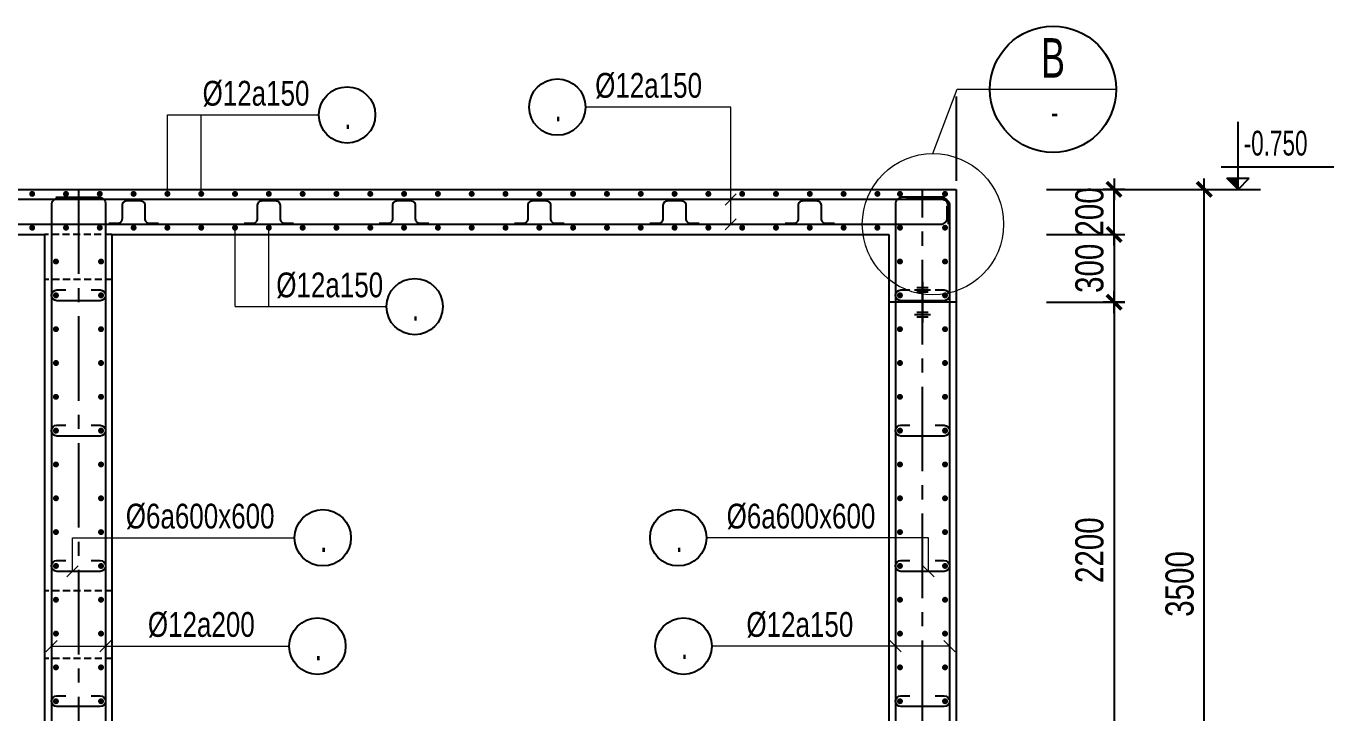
# Model space of a CAD drawing. Extents: x 1229855 to 1302267, y 1135177 to 1201195.
# Drawn here: x 1282556 to 1288358, y 1182332 to 1185378 of the extents above; entities that cross this region are included whole.
import ezdxf
from ezdxf.enums import TextEntityAlignment as Align

# ---------------------------------------------------------------- set-up
doc = ezdxf.new("R2010")
doc.units = 0
doc.header["$LTSCALE"] = 25
doc.header["$MEASUREMENT"] = 0
doc.header["$PDMODE"] = 98
doc.linetypes.add('CENTER2', pattern=[1.125, 0.75, -0.125, 0.125, -0.125])
doc.linetypes.add('HIDDEN', pattern=[0.375, 0.25, -0.125])
doc.layers.get('0').update_dxf_attribs({"linetype": 'CONTINUOUS'})
doc.layers.get('DEFPOINTS').update_dxf_attribs({"linetype": 'CONTINUOUS'})
for name, color, linetype in [('02.CDC.DIM', 1, 'CONTINUOUS'), ('CDC.01.AXIS', 160, 'CENTER2'), ('CDC.02.DIM', 1, 'CONTINUOUS'), ('CDC.03.BORDER', 3, 'CONTINUOUS'), ('CDC.05.STEEL', 4, 'CONTINUOUS'), ('CDC.06.TEXT', 2, 'CONTINUOUS'), ('CDC.11.NOTE', 8, 'CONTINUOUS'), ('CDC.14.STEELNUM', 3, 'CONTINUOUS')]:
    doc.layers.add(name, color=color, linetype=linetype)
doc.layers.add('KCS_CHI', color=1, linetype='CONTINUOUS', lineweight=15)
doc.styles.add('1', font='arial.ttf', dxfattribs={"width": 0.75})
doc.styles.add('arial', font='arial.ttf', dxfattribs={"width": 0.65})
doc.styles.add('romans', font='arial.ttf', dxfattribs={"width": 0.65})
doc.linetypes.add('ZIGZAG', pattern='A,0.0001,-0.2,[131,ltypeshp.shx,S=0.2,R=0,X=-0.2,Y=0],-0.4,[131,ltypeshp.shx,S=0.2,R=180,X=0.2,Y=0],-0.2', length=0.8001)
doc.dimstyles.new('DX2', dxfattribs={"dimscale": 0.5, "dimtxt": 250, "dimasz": 0.8, "dimexe": 0, "dimexo": 0, "dimgap": 90, "dimtad": 1, "dimdec": 0, "dimzin": 13, "dimdsep": 46, "dimtxsty": '1', "dimblk1": 'CHEO', "dimblk2": 'CHEO', "dimsah": 1, "dimcen": 0, "dimclrd": 256, "dimclre": 256, "dimclrt": 2, "dimadec": 0, "dimazin": 0, "dimtfac": 1, "dimtdec": 0, "dimtix": 1, "dimtmove": 2, "dimatfit": 3, "dimldrblk": 'CHEO', "dimfxl": 1, "dimtolj": 1, "dimtzin": 13, "dimarcsym": 0})

# ---------------------------------------------------------------- blocks, each defined once
blk = doc.blocks.new('CHEO')
at = {"layer": '02.CDC.DIM'}
for points in [[(-121, 0), (121, 0)], [(0, 121), (0, -121)]]:
    blk.add_lwpolyline(points, dxfattribs=at)
at = {"layer": '02.CDC.DIM', "color": 2, "const_width": 40}
blk.add_lwpolyline([(80, 80), (-80, -81)], dxfattribs=at)
blk = doc.blocks.new('*D254')
at = {"layer": 'CDC.02.DIM', "lineweight": -2, "ltscale": 3, "transparency": 16777216}
for p, q in [((1287083.1, 1184653.8), (1287383.1, 1184653.8)), ((1287383.1, 1184654.2), (1287383.1, 1184654.6)), ((1287383.1, 1184453.8), (1287383.1, 1184653.8)), ((1287083.1, 1184453.8), (1287383.1, 1184453.8)), ((1287383.1, 1184453.4), (1287383.1, 1184453))]:
    blk.add_line(p, q, dxfattribs=at)
at = {"layer": 'DEFPOINTS', "color": 0, "ltscale": 3, "transparency": 16777216}
for p in [(1287083.1, 1184653.8), (1287383.1, 1184653.8), (1287083.1, 1184453.8)]:
    blk.add_point(p, dxfattribs=at)
at = {"layer": 'CDC.02.DIM', "lineweight": -2, "ltscale": 3, "transparency": 16777216, "xscale": 0.4, "yscale": 0.4, "zscale": 0.4}
for p, rotation in [((1287383.1, 1184653.8), 270), ((1287383.1, 1184453.8), 90)]:
    blk.add_blockref('CHEO', p, dxfattribs=dict(at, rotation=rotation))
at = {"layer": 'CDC.02.DIM', "color": 2, "ltscale": 3, "transparency": 16777216, "insert": (1287274.3, 1184553.8), "char_height": 125, "attachment_point": 5, "rotation": 90, "style": '1'}
blk.add_mtext('\\A1;200', dxfattribs=at)
blk = doc.blocks.new('A$C160E078A')
at = {"layer": 'CDC.11.NOTE', "ltscale": 3}
blk.add_hatch(color=256, dxfattribs=at).paths.add_polyline_path([(2, 1), (1, 1), (2, 0)])
for p, q in [((2, 0), (2, 6)), ((0.5, 2), (10.5, 2)), ((0, 0), (4, 0)), ((1, 1), (3, 1)), ((2, 0), (1, 1)), ((2, 0), (3, 1))]:
    blk.add_line(p, q, dxfattribs=at)
blk = doc.blocks.new('*D258')
at = {"layer": 'CDC.02.DIM', "lineweight": -2, "ltscale": 3, "transparency": 16777216}
for p, q in [((1287083.1, 1184453.8), (1287383.1, 1184453.8)), ((1287383.1, 1184453.4), (1287383.1, 1184154.2)), ((1287083.1, 1184153.8), (1287383.1, 1184153.8))]:
    blk.add_line(p, q, dxfattribs=at)
at = {"layer": 'DEFPOINTS', "color": 0, "ltscale": 3, "transparency": 16777216}
for p in [(1287083.1, 1184453.8), (1287083.1, 1184153.8), (1287383.1, 1184153.8)]:
    blk.add_point(p, dxfattribs=at)
at = {"layer": 'CDC.02.DIM', "lineweight": -2, "ltscale": 3, "transparency": 16777216, "xscale": 0.4, "yscale": 0.4, "zscale": 0.4}
for p, rotation in [((1287383.1, 1184453.8), 90), ((1287383.1, 1184153.8), 270)]:
    blk.add_blockref('CHEO', p, dxfattribs=dict(at, rotation=rotation))
at = {"layer": 'CDC.02.DIM', "color": 2, "ltscale": 3, "transparency": 16777216, "insert": (1287274.3, 1184303.8), "char_height": 125, "attachment_point": 5, "rotation": 90, "style": '1'}
blk.add_mtext('\\A1;300', dxfattribs=at)
blk = doc.blocks.new('*D259')
at = {"layer": 'CDC.02.DIM', "lineweight": -2, "ltscale": 3, "transparency": 16777216}
for p, q in [((1287083.1, 1184153.8), (1287383.1, 1184153.8)), ((1287383.1, 1184153.4), (1287383.1, 1181954.2)), ((1287083.1, 1181953.8), (1287383.1, 1181953.8))]:
    blk.add_line(p, q, dxfattribs=at)
at = {"layer": 'DEFPOINTS', "color": 0, "ltscale": 3, "transparency": 16777216}
for p in [(1287083.1, 1184153.8), (1287083.1, 1181953.8), (1287383.1, 1181953.8)]:
    blk.add_point(p, dxfattribs=at)
at = {"layer": 'CDC.02.DIM', "lineweight": -2, "ltscale": 3, "transparency": 16777216, "xscale": 0.4, "yscale": 0.4, "zscale": 0.4}
for p, rotation in [((1287383.1, 1184153.8), 90), ((1287383.1, 1181953.8), 270)]:
    blk.add_blockref('CHEO', p, dxfattribs=dict(at, rotation=rotation))
at = {"layer": 'CDC.02.DIM', "color": 2, "ltscale": 3, "transparency": 16777216, "insert": (1287274.3, 1183053.8), "char_height": 125, "attachment_point": 5, "rotation": 90, "style": '1'}
blk.add_mtext('\\A1;2200', dxfattribs=at)
blk = doc.blocks.new('bang')
at = {"layer": 'CDC.11.NOTE', "ltscale": 3}
for points in [[(-25, 65), (25, 65)], [(0, 90), (0, -90)], [(-35, 55), (35, 55)], [(-25, 45), (25, 45)], [(-35, -55), (35, -55)], [(-25, -45), (25, -45)], [(-25, -65), (25, -65)]]:
    blk.add_lwpolyline(points, dxfattribs=at)
blk = doc.blocks.new('_Oblique')
at = {"color": 0, "linetype": 'ByBlock', "lineweight": -2}
blk.add_line((-0.5, -0.5), (0.5, 0.5), dxfattribs=at)
blk = doc.blocks.new('*D353')
at = {"layer": 'CDC.02.DIM', "lineweight": -2, "ltscale": 3, "transparency": 16777216}
for p, q in [((1287083.1, 1184653.8), (1287783.1, 1184653.8)), ((1287783.1, 1181154.2), (1287783.1, 1184653.4)), ((1287083.1, 1181153.8), (1287783.1, 1181153.8))]:
    blk.add_line(p, q, dxfattribs=at)
at = {"layer": 'DEFPOINTS', "color": 0, "ltscale": 3, "transparency": 16777216}
for p in [(1287083.1, 1184653.8), (1287783.1, 1184653.8), (1287083.1, 1181153.8)]:
    blk.add_point(p, dxfattribs=at)
at = {"layer": 'CDC.02.DIM', "lineweight": -2, "ltscale": 3, "transparency": 16777216, "xscale": 0.4, "yscale": 0.4, "zscale": 0.4}
for p, rotation in [((1287783.1, 1184653.8), 90), ((1287783.1, 1181153.8), 270)]:
    blk.add_blockref('CHEO', p, dxfattribs=dict(at, rotation=rotation))
at = {"layer": 'CDC.02.DIM', "color": 2, "ltscale": 3, "transparency": 16777216, "insert": (1287674.3, 1182903.8), "char_height": 125, "attachment_point": 5, "rotation": 90, "style": '1'}
blk.add_mtext('\\A1;3500', dxfattribs=at)

msp = doc.modelspace()

# ---------------------------------------------------------------- linework, layer by layer
at = {"layer": 'CDC.01.AXIS', "ltscale": 20}
for p, q in [((1286682.35, 1185066), (1286682.35, 1179853.89)), ((1282788.15, 1184653.85), (1282788.15, 1181153.85)), ((1286533.15, 1181153.85), (1286533.15, 1184653.85))]:
    msp.add_line(p, q, dxfattribs=at)
at = {"layer": 'CDC.03.BORDER', "ltscale": 3}
for p, q in [((1278883.15, 1184653.85), (1286683.15, 1184653.85)), ((1286683.15, 1184653.85), (1286683.15, 1181153.85)), ((1279183.15, 1184453.85), (1282638.15, 1184453.85)), ((1282638.15, 1184453.85), (1282638.15, 1181753.85)), ((1282938.64, 1181753.85), (1282938.64, 1184453.85)), ((1282938.64, 1184453.85), (1286383.15, 1184453.85)), ((1286383.15, 1184453.85), (1286383.15, 1181753.85))]:
    msp.add_line(p, q, dxfattribs=at)
at = {"layer": 'CDC.03.BORDER', "linetype": 'HIDDEN', "ltscale": 5}
for p, q in [((1282936.64, 1184453.85), (1282638.15, 1184453.85)), ((1282938.64, 1184254.1), (1282638.15, 1184254.1)), ((1282938.64, 1182874.1), (1282638.15, 1182874.1)), ((1282938.64, 1182574.1), (1282638.15, 1182574.1))]:
    msp.add_line(p, q, dxfattribs=at)
at = {"layer": 'CDC.03.BORDER', "linetype": 'ZIGZAG'}
msp.add_line((1286683.15, 1184153.85), (1286383.15, 1184153.85), dxfattribs=at)
at = {"layer": 'CDC.05.STEEL', "ltscale": 3}
for points in [[(1286648.15, 1184498.85), (1286648.15, 1184578.85, 0.4142147), (1286618.15, 1184608.85), (1278948.15, 1184608.85, 0.4142136), (1278918.15, 1184578.85), (1278918.15, 1184498.85)], [(1282860.64, 1184613.85), (1282698.64, 1184613.85, 0.4142136), (1282668.64, 1184583.85), (1282668.64, 1181202.92, -0.4142136), (1282648.64, 1181182.92), (1282468.64, 1181182.92)], [(1282688.64, 1184618.85), (1282878.64, 1184618.85, -0.4142136), (1282908.64, 1184588.85), (1282908.64, 1181202.92, 0.4142136), (1282928.64, 1181182.92), (1283108.64, 1181182.92)], [(1282923.34, 1184503.51), (1282963.34, 1184503.51, 0.4142136), (1282983.34, 1184523.51), (1282983.34, 1184583.85, -0.4142136), (1283003.34, 1184603.85), (1283062.96, 1184603.85, -0.4142136), (1283082.96, 1184583.85), (1283082.96, 1184523.51, 0.4142136), (1283102.96, 1184503.51), (1283142.96, 1184503.51)], [(1283523.34, 1184503.51), (1283563.34, 1184503.51, 0.4142136), (1283583.34, 1184523.51), (1283583.34, 1184583.85, -0.4142136), (1283603.34, 1184603.85), (1283662.96, 1184603.85, -0.4142136), (1283682.96, 1184583.85), (1283682.96, 1184523.51, 0.4142136), (1283702.96, 1184503.51), (1283742.96, 1184503.51)], [(1284123.34, 1184503.51), (1284163.34, 1184503.51, 0.4142136), (1284183.34, 1184523.51), (1284183.34, 1184583.85, -0.4142136), (1284203.34, 1184603.85), (1284262.96, 1184603.85, -0.4142136), (1284282.96, 1184583.85), (1284282.96, 1184523.51, 0.4142136), (1284302.96, 1184503.51), (1284342.96, 1184503.51)], [(1284723.34, 1184503.51), (1284763.34, 1184503.51, 0.4142136), (1284783.34, 1184523.51), (1284783.34, 1184583.85, -0.4142136), (1284803.34, 1184603.85), (1284862.96, 1184603.85, -0.4142136), (1284882.96, 1184583.85), (1284882.96, 1184523.51, 0.4142136), (1284902.96, 1184503.51), (1284942.96, 1184503.51)], [(1285323.34, 1184503.51), (1285363.34, 1184503.51, 0.4142136), (1285383.34, 1184523.51), (1285383.34, 1184583.85, -0.4142136), (1285403.34, 1184603.85), (1285462.96, 1184603.85, -0.4142136), (1285482.96, 1184583.85), (1285482.96, 1184523.51, 0.4142136), (1285502.96, 1184503.51), (1285542.96, 1184503.51)], [(1285923.34, 1184503.51), (1285963.34, 1184503.51, 0.4142136), (1285983.34, 1184523.51), (1285983.34, 1184583.85, -0.4142136), (1286003.34, 1184603.85), (1286062.96, 1184603.85, -0.4142136), (1286082.96, 1184583.85), (1286082.96, 1184523.51, 0.4142136), (1286102.96, 1184503.51), (1286142.96, 1184503.51)], [(1286633.15, 1184618.85), (1286443.15, 1184618.85, 0.4142136), (1286413.15, 1184588.85), (1286413.15, 1181202.92, -0.4142136), (1286393.15, 1181182.92), (1286213.15, 1181182.92)], [(1286461.15, 1184613.85), (1286623.15, 1184613.85, -0.4142136), (1286653.15, 1184583.85), (1286653.15, 1181202.92, -0.4142136), (1286633.15, 1181182.92), (1286453.15, 1181182.92)], [(1278923.15, 1184580.85), (1278923.15, 1184528.85, 0.4142136), (1278953.15, 1184498.85), (1286613.15, 1184498.85, 0.4142347), (1286643.15, 1184528.85), (1286643.15, 1184580.85)], [(1282845.18, 1184207.78), (1282884.72, 1184207.78, -1), (1282884.72, 1184159.92), (1282692.66, 1184159.92, -1), (1282692.66, 1184207.96), (1282732.66, 1184207.96)], [(1286589.68, 1184207.78), (1286629.22, 1184207.78, -1), (1286629.22, 1184159.92), (1286437.17, 1184159.92, -1), (1286437.17, 1184207.96), (1286477.17, 1184207.96)], [(1282845.18, 1183607.78), (1282884.72, 1183607.78, -1), (1282884.72, 1183559.92), (1282692.66, 1183559.92, -1), (1282692.66, 1183607.96), (1282732.66, 1183607.96)], [(1286589.68, 1183607.78), (1286629.22, 1183607.78, -1), (1286629.22, 1183559.92), (1286437.17, 1183559.92, -1), (1286437.17, 1183607.96), (1286477.17, 1183607.96)], [(1282845.18, 1183007.78), (1282884.72, 1183007.78, -1), (1282884.72, 1182959.92), (1282692.66, 1182959.92, -1), (1282692.66, 1183007.96), (1282732.66, 1183007.96)], [(1286589.68, 1183007.78), (1286629.22, 1183007.78, -1), (1286629.22, 1182959.92), (1286437.17, 1182959.92, -1), (1286437.17, 1183007.96), (1286477.17, 1183007.96)], [(1282845.18, 1182407.78), (1282884.72, 1182407.78, -1), (1282884.72, 1182359.92), (1282692.66, 1182359.92, -1), (1282692.66, 1182407.96), (1282732.66, 1182407.96)], [(1286589.68, 1182407.78), (1286629.22, 1182407.78, -1), (1286629.22, 1182359.92), (1286437.17, 1182359.92, -1), (1286437.17, 1182407.96), (1286477.17, 1182407.96)]]:
    msp.add_lwpolyline(points, format="xyb", dxfattribs=at)
at = {"layer": 'CDC.05.STEEL', "ltscale": 3, "const_width": 13.2}
for points in [[(1282576.55, 1184633.85, -1), (1282589.75, 1184633.85, -1)], [(1282726.55, 1184633.85, -1), (1282739.75, 1184633.85, -1)], [(1282876.55, 1184633.85, -1), (1282889.75, 1184633.85, -1)], [(1283026.55, 1184633.85, -1), (1283039.75, 1184633.85, -1)], [(1283176.55, 1184633.85, -1), (1283189.75, 1184633.85, -1)], [(1283326.55, 1184633.85, -1), (1283339.75, 1184633.85, -1)], [(1283476.55, 1184633.85, -1), (1283489.75, 1184633.85, -1)], [(1283626.55, 1184633.85, -1), (1283639.75, 1184633.85, -1)], [(1283776.55, 1184633.85, -1), (1283789.75, 1184633.85, -1)], [(1283926.55, 1184633.85, -1), (1283939.75, 1184633.85, -1)], [(1284076.55, 1184633.85, -1), (1284089.75, 1184633.85, -1)], [(1284226.55, 1184633.85, -1), (1284239.75, 1184633.85, -1)], [(1284376.55, 1184633.85, -1), (1284389.75, 1184633.85, -1)], [(1284526.55, 1184633.85, -1), (1284539.75, 1184633.85, -1)], [(1284676.55, 1184633.85, -1), (1284689.75, 1184633.85, -1)], [(1284826.55, 1184633.85, -1), (1284839.75, 1184633.85, -1)], [(1284976.55, 1184633.85, -1), (1284989.75, 1184633.85, -1)], [(1285126.55, 1184633.85, -1), (1285139.75, 1184633.85, -1)], [(1285276.55, 1184633.85, -1), (1285289.75, 1184633.85, -1)], [(1285426.55, 1184633.85, -1), (1285439.75, 1184633.85, -1)], [(1285576.55, 1184633.85, -1), (1285589.75, 1184633.85, -1)], [(1285726.55, 1184633.85, -1), (1285739.75, 1184633.85, -1)], [(1285876.55, 1184633.85, -1), (1285889.75, 1184633.85, -1)], [(1286026.55, 1184633.85, -1), (1286039.75, 1184633.85, -1)], [(1286176.55, 1184633.85, -1), (1286189.75, 1184633.85, -1)], [(1286326.55, 1184633.85, -1), (1286339.75, 1184633.85, -1)], [(1286439.75, 1184633.85, 1), (1286426.55, 1184633.85, 1)], [(1286639.75, 1184633.85, 1), (1286626.55, 1184633.85, 1)], [(1282576.55, 1184483.85, -1), (1282589.75, 1184483.85, -1)], [(1282726.55, 1184483.85, -1), (1282739.75, 1184483.85, -1)], [(1282876.55, 1184483.85, -1), (1282889.75, 1184483.85, -1)], [(1283026.55, 1184483.85, -1), (1283039.75, 1184483.85, -1)], [(1283176.55, 1184483.85, -1), (1283189.75, 1184483.85, -1)], [(1283326.55, 1184483.85, -1), (1283339.75, 1184483.85, -1)], [(1283476.55, 1184483.85, -1), (1283489.75, 1184483.85, -1)], [(1283626.55, 1184483.85, -1), (1283639.75, 1184483.85, -1)], [(1283776.55, 1184483.85, -1), (1283789.75, 1184483.85, -1)], [(1283926.55, 1184483.85, -1), (1283939.75, 1184483.85, -1)], [(1284076.55, 1184483.85, -1), (1284089.75, 1184483.85, -1)], [(1284226.55, 1184483.85, -1), (1284239.75, 1184483.85, -1)], [(1284376.55, 1184483.85, -1), (1284389.75, 1184483.85, -1)], [(1284526.55, 1184483.85, -1), (1284539.75, 1184483.85, -1)], [(1284676.55, 1184483.85, -1), (1284689.75, 1184483.85, -1)], [(1284826.55, 1184483.85, -1), (1284839.75, 1184483.85, -1)], [(1284976.55, 1184483.85, -1), (1284989.75, 1184483.85, -1)], [(1285126.55, 1184483.85, -1), (1285139.75, 1184483.85, -1)], [(1285276.55, 1184483.85, -1), (1285289.75, 1184483.85, -1)], [(1285426.55, 1184483.85, -1), (1285439.75, 1184483.85, -1)], [(1285576.55, 1184483.85, -1), (1285589.75, 1184483.85, -1)], [(1285726.55, 1184483.85, -1), (1285739.75, 1184483.85, -1)], [(1285876.55, 1184483.85, -1), (1285889.75, 1184483.85, -1)], [(1286026.55, 1184483.85, -1), (1286039.75, 1184483.85, -1)], [(1286176.55, 1184483.85, -1), (1286189.75, 1184483.85, -1)], [(1286326.55, 1184483.85, -1), (1286339.75, 1184483.85, -1)], [(1286439.75, 1184483.85, 1), (1286426.55, 1184483.85, 1)], [(1286639.75, 1184483.85, 1), (1286626.55, 1184483.85, 1)], [(1282682.04, 1184333.85, -1), (1282695.24, 1184333.85, -1)], [(1282882.04, 1184333.85, -1), (1282895.24, 1184333.85, -1)], [(1286426.55, 1184333.85, -1), (1286439.75, 1184333.85, -1)], [(1286626.55, 1184333.85, -1), (1286639.75, 1184333.85, -1)], [(1282682.04, 1184183.85, -1), (1282695.24, 1184183.85, -1)], [(1282882.04, 1184183.85, -1), (1282895.24, 1184183.85, -1)], [(1286426.55, 1184183.85, -1), (1286439.75, 1184183.85, -1)], [(1286626.55, 1184183.85, -1), (1286639.75, 1184183.85, -1)], [(1282682.04, 1184033.85, -1), (1282695.24, 1184033.85, -1)], [(1282882.04, 1184033.85, -1), (1282895.24, 1184033.85, -1)], [(1286426.55, 1184033.85, -1), (1286439.75, 1184033.85, -1)], [(1286626.55, 1184033.85, -1), (1286639.75, 1184033.85, -1)], [(1282682.04, 1183883.85, -1), (1282695.24, 1183883.85, -1)], [(1282882.04, 1183883.85, -1), (1282895.24, 1183883.85, -1)], [(1286426.55, 1183883.85, -1), (1286439.75, 1183883.85, -1)], [(1286626.55, 1183883.85, -1), (1286639.75, 1183883.85, -1)], [(1282682.04, 1183733.85, -1), (1282695.24, 1183733.85, -1)], [(1282882.04, 1183733.85, -1), (1282895.24, 1183733.85, -1)], [(1286426.55, 1183733.85, -1), (1286439.75, 1183733.85, -1)], [(1286626.55, 1183733.85, -1), (1286639.75, 1183733.85, -1)], [(1282682.04, 1183583.85, -1), (1282695.24, 1183583.85, -1)], [(1282882.04, 1183583.85, -1), (1282895.24, 1183583.85, -1)], [(1286426.55, 1183583.85, -1), (1286439.75, 1183583.85, -1)], [(1286626.55, 1183583.85, -1), (1286639.75, 1183583.85, -1)], [(1282682.04, 1183433.85, -1), (1282695.24, 1183433.85, -1)], [(1282882.04, 1183433.85, -1), (1282895.24, 1183433.85, -1)], [(1286426.55, 1183433.85, -1), (1286439.75, 1183433.85, -1)], [(1286626.55, 1183433.85, -1), (1286639.75, 1183433.85, -1)], [(1282682.04, 1183283.85, -1), (1282695.24, 1183283.85, -1)], [(1282882.04, 1183283.85, -1), (1282895.24, 1183283.85, -1)], [(1286426.55, 1183283.85, -1), (1286439.75, 1183283.85, -1)], [(1286626.55, 1183283.85, -1), (1286639.75, 1183283.85, -1)], [(1282682.04, 1183133.85, -1), (1282695.24, 1183133.85, -1)], [(1282882.04, 1183133.85, -1), (1282895.24, 1183133.85, -1)], [(1286426.55, 1183133.85, -1), (1286439.75, 1183133.85, -1)], [(1286626.55, 1183133.85, -1), (1286639.75, 1183133.85, -1)], [(1282682.04, 1182983.85, -1), (1282695.24, 1182983.85, -1)], [(1282882.04, 1182983.85, -1), (1282895.24, 1182983.85, -1)], [(1286426.55, 1182983.85, -1), (1286439.75, 1182983.85, -1)], [(1286626.55, 1182983.85, -1), (1286639.75, 1182983.85, -1)], [(1282682.04, 1182833.85, -1), (1282695.24, 1182833.85, -1)], [(1282882.04, 1182833.85, -1), (1282895.24, 1182833.85, -1)], [(1286426.55, 1182833.85, -1), (1286439.75, 1182833.85, -1)], [(1286626.55, 1182833.85, -1), (1286639.75, 1182833.85, -1)], [(1282682.04, 1182683.85, -1), (1282695.24, 1182683.85, -1)], [(1282882.04, 1182683.85, -1), (1282895.24, 1182683.85, -1)], [(1286426.55, 1182683.85, -1), (1286439.75, 1182683.85, -1)], [(1286626.55, 1182683.85, -1), (1286639.75, 1182683.85, -1)], [(1282682.04, 1182533.85, -1), (1282695.24, 1182533.85, -1)], [(1282882.04, 1182533.85, -1), (1282895.24, 1182533.85, -1)], [(1286426.55, 1182533.85, -1), (1286439.75, 1182533.85, -1)], [(1286626.55, 1182533.85, -1), (1286639.75, 1182533.85, -1)], [(1282682.04, 1182383.85, -1), (1282695.24, 1182383.85, -1)], [(1282882.04, 1182383.85, -1), (1282895.24, 1182383.85, -1)], [(1286426.55, 1182383.85, -1), (1286439.75, 1182383.85, -1)], [(1286626.55, 1182383.85, -1), (1286639.75, 1182383.85, -1)]]:
    msp.add_lwpolyline(points, format="xyb", close=True, dxfattribs=at)
at = {"layer": 'CDC.05.STEEL', "ltscale": 3}
msp.add_circle((1287112.39, 1185097.6), 280, dxfattribs=at)
at = {"layer": 'CDC.14.STEELNUM', "ltscale": 0.3}
for centre in [(1284913.21, 1185018.85), (1283980.24, 1184983.85), (1284280.24, 1184133.85), (1283872.43, 1183108.59), (1285449.36, 1183108.59), (1283848.95, 1182628.14), (1285472.84, 1182628.14)]:
    msp.add_circle(centre, 125, dxfattribs=at)
at = {"layer": 'KCS_CHI', "ltscale": 3}
for p, q in [((1285682.15, 1185018.85), (1285038.21, 1185018.85)), ((1285682.15, 1184498.85), (1285682.15, 1185018.85)), ((1283183.15, 1184983.85), (1283855.24, 1184983.85)), ((1283183.15, 1184633.85), (1283183.15, 1184983.85)), ((1283333.15, 1184633.85), (1283333.15, 1184983.85)), ((1283483.15, 1184133.85), (1283483.15, 1184483.85)), ((1283633.15, 1184133.85), (1283633.15, 1184483.85)), ((1283483.15, 1184133.85), (1284155.24, 1184133.85))]:
    msp.add_line(p, q, dxfattribs=at)
for points in [[(1286579.59, 1184812.81), (1286686.75, 1185097.6), (1287392.39, 1185097.6)], [(1282761.64, 1182959.92), (1282761.64, 1183108.59), (1283747.43, 1183108.59)], [(1286560.15, 1182959.92), (1286560.15, 1183108.59), (1285574.36, 1183108.59)]]:
    msp.add_lwpolyline(points, dxfattribs=at)
at = {"layer": 'KCS_CHI', "ltscale": 0.3}
for points in [[(1282668.64, 1182628.14), (1283723.95, 1182628.14)], [(1286653.15, 1182628.14), (1285597.84, 1182628.14)]]:
    msp.add_lwpolyline(points, dxfattribs=at)
at = {"layer": 'KCS_CHI', "ltscale": 3}
msp.add_circle((1286579.59, 1184499.37), 313.44, dxfattribs=at)

# ---------------------------------------------------------------- block references
for name, p, xscale, yscale, zscale in [('A$C160E078A', (1287833.15, 1184653.85), 49.99999999441206, 49.99999999441206, 49.99999999441206), ('_Oblique', (1285682.15, 1184608.85), 50, 50, 50), ('_Oblique', (1285682.15, 1184498.85), 50, 50, 50), ('_Oblique', (1282761.64, 1182959.92), 50, 50, 50), ('_Oblique', (1286560.15, 1182959.92), -50, 50, 50), ('_Oblique', (1282668.64, 1182628.14), 50, 50, 50), ('_Oblique', (1282908.64, 1182628.14), 50, 50, 50), ('_Oblique', (1286413.15, 1182628.14), -50, 50, 50), ('_Oblique', (1286653.15, 1182628.14), -50, 50, 50)]:
    msp.add_blockref(name, p, dxfattribs=dict(at, xscale=xscale, yscale=yscale, zscale=zscale))
at = {"layer": 'KCS_CHI'}
msp.add_blockref('bang', (1286533.15, 1184153.85), dxfattribs=at)

# ---------------------------------------------------------------- texts
at = {"layer": 'CDC.05.STEEL', "ltscale": 3, "style": 'romans', "width": 0.65}
for s, height, p in [('B', 175, (1287112.15, 1185236.92)), ('-', 105, (1287119.91, 1184995.55))]:
    msp.add_text(s, height=height, dxfattribs=at).set_placement(p, align=Align.MIDDLE_CENTER)
at = {"layer": 'CDC.06.TEXT', "ltscale": 3, "style": 'arial', "width": 0.75}
for s, p in [('%%C12a150', (1285317.99, 1185115.15)), ('%%C12a150', (1283576.29, 1185080.15)), ('%%C12a150', (1283903.29, 1184230.15)), ('%%C6a600x600', (1283328.48, 1183204.89)), ('%%C6a600x600', (1285994.16, 1183204.89)), ('%%C12a200', (1283333.64, 1182724.44)), ('%%C12a150', (1285989, 1182724.44))]:
    msp.add_text(s, height=110, dxfattribs=at).set_placement(p, align=Align.MIDDLE_CENTER)
at = {"layer": 'CDC.06.TEXT', "ltscale": 3, "style": 'romans', "width": 0.65}
msp.add_text('-0.750', height=110, dxfattribs=at).set_placement((1287958.15, 1184803.85))
at = {"layer": 'CDC.14.STEELNUM', "ltscale": 0.3, "style": 'arial', "width": 0.65}
for p in [(1283984.05, 1184983.73), (1284917.01, 1185018.73), (1284284.05, 1184133.73), (1283876.23, 1183108.47), (1285453.17, 1183108.47), (1283852.75, 1182628.02), (1285476.8, 1182634.08)]:
    msp.add_text('.', height=125, dxfattribs=at).set_placement(p, align=Align.MIDDLE_CENTER)

# ---------------------------------------------------------------- dimensions: what is measured, and where the dimension line sits
at = {"layer": 'CDC.02.DIM', "ltscale": 3}
for base, p1, p2, picture, middle in [((1287383.15, 1184653.85), (1287083.15, 1184453.85), (1287083.15, 1184653.85), '*D254', (1287274.33, 1184553.85)), ((1287783.15, 1184653.85), (1287083.15, 1181153.85), (1287083.15, 1184653.85), '*D353', (1287674.28, 1182903.85)), ((1287383.15, 1184153.85), (1287083.15, 1184453.85), (1287083.15, 1184153.85), '*D258', (1287274.28, 1184303.85)), ((1287383.15, 1181953.85), (1287083.15, 1184153.85), (1287083.15, 1181953.85), '*D259', (1287274.33, 1183053.85))]:
    dim = msp.add_linear_dim(base=base, p1=p1, p2=p2, angle=90, dimstyle='DX2', dxfattribs=at)
    dim.commit()
    dim.dimension.update_dxf_attribs({"geometry": picture, "text_midpoint": middle})

doc.saveas('drawing.dxf')
